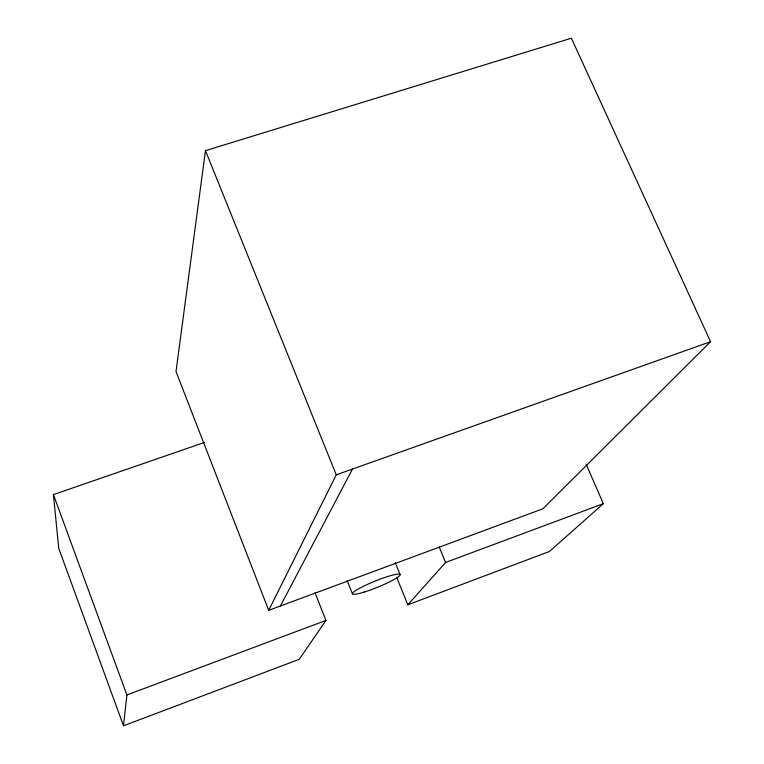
<?xml version="1.0" encoding="UTF-8"?>
<svg xmlns="http://www.w3.org/2000/svg" width="764" height="764" viewBox="0 0 764 764"><rect width="100%" height="100%" fill="white"/><g stroke="black" fill="none" stroke-linecap="round" stroke-linejoin="round"><path stroke-width="1.15" d="M315.026 592.788L325.942 620.435L299.23 659.322L123.501 725.8L126.891 694.973L53.423 494.604L204.437 442.452M205.459 150.651L176.007 371.562L268.699 610.331L542.851 508.814L710.577 341.699L571.376 38.2L205.459 150.651L336.255 474.826L268.699 610.331M280.407 605.995L352.462 469.067M396.631 577.25L407.814 604.801L445.574 562.466L603.331 503.677L586.179 464.292M603.331 503.677L549.44 551.484L407.814 604.801M126.891 694.973L325.942 620.435M336.255 474.826L710.577 341.699M439.252 547.139L445.574 562.466M395.227 562.61L400.078 574.557M347.209 580.697L352.433 593.771M123.501 725.8L58.742 548.342L53.423 494.604M364.523 591.957A25.689 3.314 -22 0 0 400.116 574.709A25.689 3.314 -22 0 0 364.17 585.912A25.689 3.314 -22 0 0 364.523 591.957"/></g></svg>
